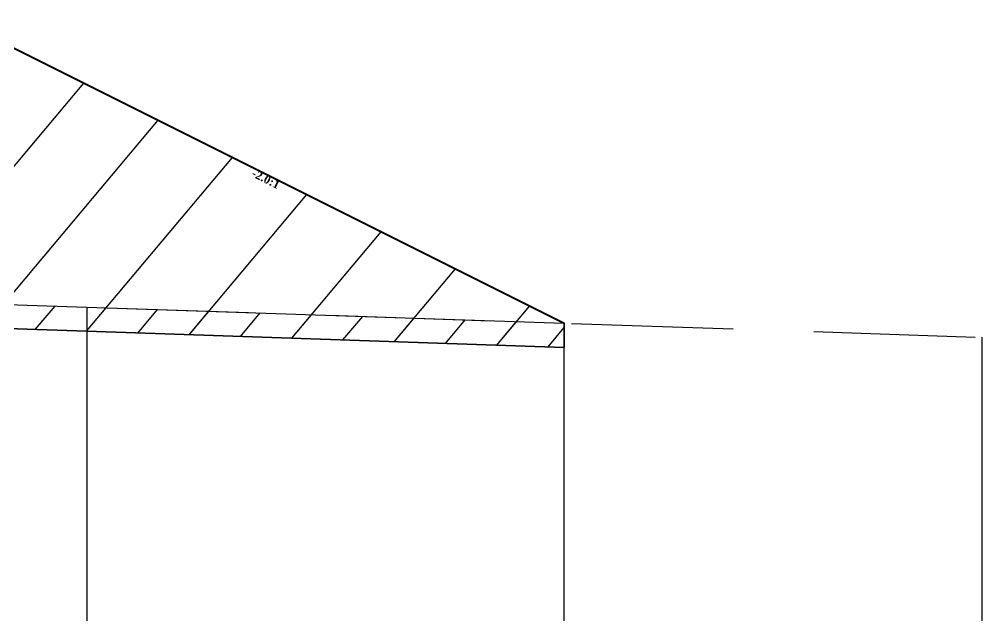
# Model space of a CAD drawing. Header units: millimetres. Extents: x 2762 to 3076, y 916 to 3305.
# Drawn here: x 2827.14 to 2839.05, y 2056.78 to 2064.23 of the extents above; entities that cross this region are included whole.
import ezdxf

# ---------------------------------------------------------------- set-up
doc = ezdxf.new("R2010")
doc.units = ezdxf.units.MM
doc.header["$LTSCALE"] = 2
doc.linetypes.add('CACHE', pattern=[9.525, 6.35, -3.175])
doc.linetypes.add('DASHED', pattern=[0.75, 0.5, -0.25])
doc.layers.add('C-ROAD-CORR', color=5, linetype='Continuous')
doc.layers.add('C-ROAD-SCTN', color=7, linetype='Continuous')
doc.styles.add('C3D_Etiquette', font='romans.shx')

msp = doc.modelspace()

# ---------------------------------------------------------------- hatches: boundary and pattern name
at = {"linetype": 'Continuous', "lineweight": -3}
h = msp.add_hatch(dxfattribs=at)
h.set_pattern_fill('_U', color=3, angle=50, style=0, pattern_type=0)
h.set_pattern_definition([(50, (2808.7511, 2060.7933), (-0.766044, 0.642788), [])])
h.paths.add_polyline_path([(2808.751, 2060.793), (2808.963, 2061.005), (2810.463, 2061.065), (2816.158, 2063.913), (2824.155, 2064.232), (2826.551, 2064.137), (2833.888, 2060.468), (2833.888, 2060.168), (2827.981, 2060.368), (2821.755, 2060.579), (2821.627, 2060.581)])
h.paths.add_polyline_path([(2807.137, 2060.82), (2807.137, 2061.12), (2807.163, 2061.017), (2807.463, 2061.005), (2807.657, 2060.811)])
h = msp.add_hatch(dxfattribs=at)
h.set_pattern_fill('_U', color=150, scale=0.5, angle=50, style=0, pattern_type=0)
h.set_pattern_definition([(50, (2808.75113, 2060.79326), (-0.383022, 0.321394), [])])
h.paths.add_polyline_path([(2808.751, 2060.793), (2808.963, 2061.005), (2810.463, 2061.065), (2821.627, 2060.881), (2821.755, 2060.879), (2827.981, 2060.668), (2833.888, 2060.468), (2833.888, 2060.168), (2827.981, 2060.368), (2821.755, 2060.579), (2821.627, 2060.581)])
h.paths.add_polyline_path([(2807.137, 2061.12), (2810.463, 2061.065), (2808.963, 2061.005), (2808.751, 2060.793), (2807.657, 2060.811), (2807.463, 2061.005), (2807.163, 2061.017)])
h.paths.add_polyline_path([(2807.137, 2060.82), (2807.137, 2061.12), (2807.163, 2061.017), (2807.463, 2061.005), (2807.657, 2060.811)])

# ---------------------------------------------------------------- linework, layer by layer
at = {"color": 253, "linetype": 'Continuous', "lineweight": -3}
for p, q in [((2826.551, 2064.137), (2833.888, 2060.468)), ((2821.755, 2060.879), (2827.981, 2060.668)), ((2827.981, 2060.668), (2833.888, 2060.468)), ((2827.981, 2060.368), (2821.755, 2060.579)), ((2827.981, 2060.368), (2821.755, 2060.579)), ((2833.888, 2060.468), (2833.888, 2060.168)), ((2833.888, 2060.468), (2833.888, 2060.168)), ((2833.888, 2060.168), (2827.981, 2060.368)), ((2833.888, 2060.168), (2827.981, 2060.368))]:
    msp.add_line(p, q, dxfattribs=at)
at = {"color": 105, "linetype": 'DASHED', "lineweight": -3, "ltscale": 2}
for p, q in [((2822.055, 2060.869), (2827.981, 2060.668)), ((2827.981, 2060.668), (2839.055, 2060.294))]:
    msp.add_line(p, q, dxfattribs=at)
at = {"color": 98, "linetype": 'CACHE', "lineweight": -3}
for p, q in [((2827.981, 2060.668), (2827.981, 2056.784)), ((2839.055, 2060.294), (2839.055, 2056.784))]:
    msp.add_line(p, q, dxfattribs=at)
at = {"color": 6, "linetype": 'Continuous', "lineweight": -3}
for p, q in [((2822.055, 2060.569), (2827.981, 2060.368)), ((2827.981, 2060.368), (2833.888, 2060.168))]:
    msp.add_line(p, q, dxfattribs=at)
at = {"color": 8, "linetype": 'CACHE', "lineweight": -3}
msp.add_line((2833.888, 2056.784), (2833.888, 2060.468), dxfattribs=at)
at = {"layer": 'C-ROAD-CORR', "color": 1, "linetype": 'Continuous', "lineweight": 40}
msp.add_line((2826.551, 2064.137), (2833.888, 2060.468), dxfattribs=at)
at = {"layer": 'C-ROAD-SCTN', "color": 154, "linetype": 'Continuous', "lineweight": -3}
msp.add_line((2826.551, 2064.137), (2833.888, 2060.468), dxfattribs=at)
at = {"layer": 'C-ROAD-SCTN', "color": 1, "linetype": 'Continuous', "lineweight": -3}
msp.add_line((2826.551, 2064.137), (2833.888, 2060.468), dxfattribs=at)

# ---------------------------------------------------------------- texts
at = {"color": 7, "linetype": 'Continuous', "lineweight": -3, "insert": (2830.218, 2062.299), "char_height": 0.1, "width": 0.34598, "attachment_point": 2, "rotation": 333.4349, "style": 'C3D_Etiquette'}
msp.add_mtext('{\\fTimes New Roman|b1|i0|c0|p18;-2.0:1}', dxfattribs=at)

doc.saveas('drawing.dxf')
